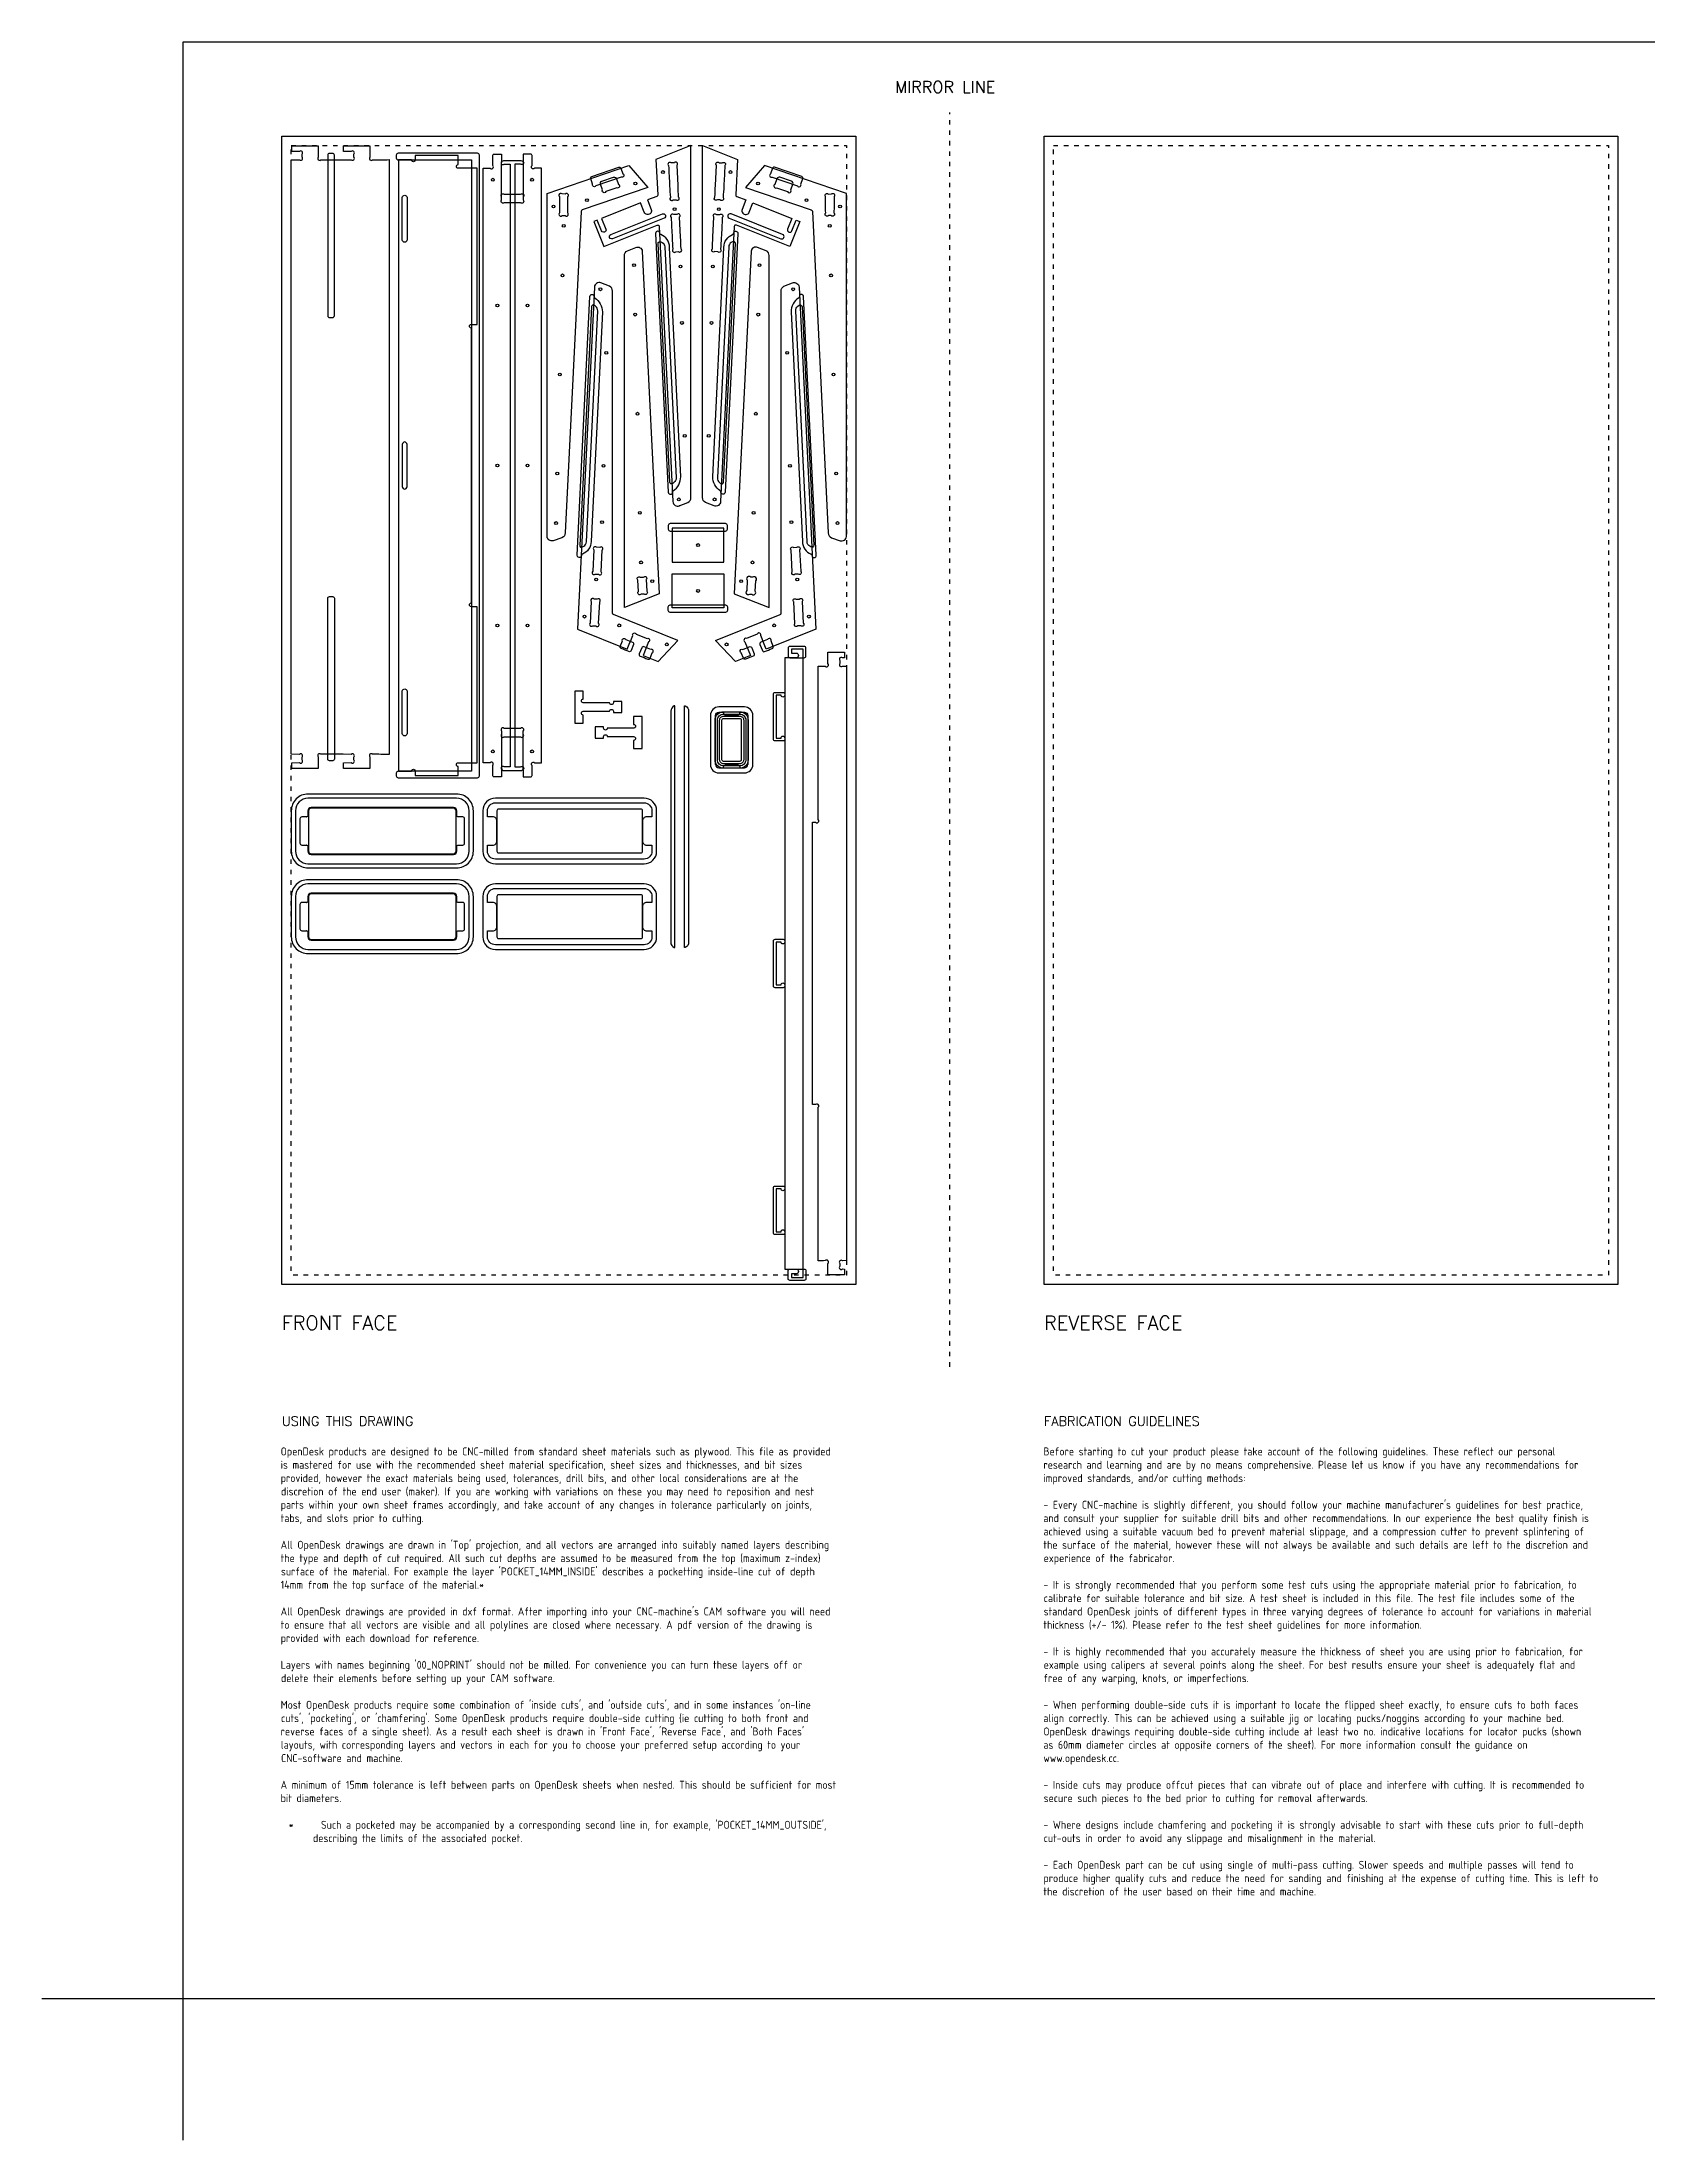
# Model space of a CAD drawing. Extents: x -300 to 5880, y -300 to 4158.
# Drawn here: x -300 to 3112, y -300 to 4158 of the extents above; entities that cross this region are included whole.
import ezdxf
from ezdxf.enums import TextEntityAlignment as Align

# ---------------------------------------------------------------- set-up
doc = ezdxf.new("R2010")
doc.units = 0
doc.linetypes.add('DGN_STYLE_5', pattern=[22.17944, 9.505474, -12.673965])
doc.layers.add('00-NOPRINT_TEXT', color=7, linetype='CONTINUOUS')
doc.layers.add('00_NOPRINT_TOLERANCE', color=7, linetype='DGN_STYLE_5')
doc.layers.add('BOARD_$TH-NOMINAL', color=3, linetype='CONTINUOUS', lineweight=30)
for name, color, linetype, true_color in [('TOP-CUT-INSIDE_18MM', 1, 'CONTINUOUS', 0xff1c00), ('TOP-CUT-OUTSIDE_18MM', 220, 'CONTINUOUS', 0xff00d1), ('TOP-HOLE-6MM-DIAM_14MM', 220, 'CONTINUOUS', 0xff00c7), ('TOP-POCKET-INSIDE_06MM', 6, 'CONTINUOUS', 0xff00e0), ('TOP-POCKET-INSIDE_08MM', 40, 'CONTINUOUS', 0xffac00), ('TOP-POCKET-INSIDE_09MM', 60, 'CONTINUOUS', 0xb0ff00), ('TOP-POCKET-INSIDE_10MM', 3, 'CONTINUOUS', 0x00ff09), ('TOP-POCKET-INSIDE_12MM', 140, 'CONTINUOUS', 0x00b1ff), ('TOP-POCKET-INSIDE_15MM', 220, 'CONTINUOUS', 0xff00c9), ('TOP-POCKET-OUTSIDE_06MM', 190, 'CONTINUOUS', 0x7900ff), ('TOP-POCKET-OUTSIDE_10MM', 70, 'CONTINUOUS', 0x9bff00), ('TOP-POCKET-OUTSIDE_12MM', 120, 'CONTINUOUS', 0x00ffa8), ('TOP-POCKET-OUTSIDE_15MM', 190, 'CONTINUOUS', 0x9000ff)]:
    doc.layers.add(name, color=color, linetype=linetype, true_color=true_color)
doc.styles.add('OD-ISOCP-17', font='isocp.shx', dxfattribs={"height": 17})
doc.styles.add('OD-SIMPLEX-20', font='simplex.shx', dxfattribs={"height": 20})
doc.styles.add('OD-SIMPLEX-25', font='simplex.shx', dxfattribs={"height": 25})
doc.styles.add('OD-SIMPLEX-30', font='simplex.shx', dxfattribs={"height": 30})

# ---------------------------------------------------------------- blocks, each defined once
blk = doc.blocks.new('*U0')
at = {"layer": '00-NOPRINT_TEXT', "style": 'OD-SIMPLEX-25'}
blk.add_text('MIRROR LINE', height=25, dxfattribs=at).set_placement((1513.3, 4049.9))

msp = doc.modelspace()

# ---------------------------------------------------------------- linework, layer by layer
at = {"layer": '00-NOPRINT_TEXT', "flags": 128}
msp.add_lwpolyline([(0, 4158), (5880, 4158), (5880, 0), (0, 0)], close=True, dxfattribs=at)
msp.add_lwpolyline([(0, -300), (0, 0), (-300, 0)], dxfattribs=at)
at = {"layer": '00_NOPRINT_TOLERANCE'}
msp.add_line((1630, 1343.2), (1630, 4008), dxfattribs=at)
at = {"layer": '00_NOPRINT_TOLERANCE', "flags": 128}
for points in [[(210, 3958), (1430, 3958), (1430, 1518), (210, 1518)], [(230, 3938), (1410, 3938), (1410, 1538), (230, 1538)], [(1830, 3958), (3050, 3958), (3050, 1518), (1830, 1518)], [(1850, 3938), (3030, 3938), (3030, 1538), (1850, 1538)]]:
    msp.add_lwpolyline(points, close=True, dxfattribs=at)
at = {"layer": 'BOARD_$TH-NOMINAL', "flags": 128}
for points in [[(210, 3958), (1430, 3958), (1430, 1518), (210, 1518)], [(1830, 3958), (3050, 3958), (3050, 1518), (1830, 1518)]]:
    msp.add_lwpolyline(points, close=True, dxfattribs=at)
at = {"layer": 'TOP-CUT-INSIDE_18MM', "linetype": 'Continuous'}
for points in [[(476, 3827.5), (476, 3737.5, -1), (466, 3737.5), (466, 3827.5, -1)], [(476, 3213), (476, 3303, 1), (466, 3303), (466, 3213, 1)], [(885.6, 3083.9), (878.9, 3084.2, 1), (873, 3078.8), (870.7, 3033.2, 1), (876.1, 3027.3), (882.8, 3026.9, 1), (888.7, 3032.3), (890.9, 3077.9, 1)], [(1298, 3083.9), (1304.7, 3084.2, -1), (1310.6, 3078.8), (1312.9, 3033.2, -1), (1307.5, 3027.3), (1300.8, 3026.9, -1), (1294.9, 3032.3), (1292.7, 3077.9, -1)], [(984.4, 3015.5), (985.6, 2990.8, -1), (980.3, 2984.9), (973.6, 2984.6, -1), (967.7, 2990), (966.5, 3014.6, -1), (971.8, 3020.5), (978.5, 3020.9, -1)], [(1216, 2991.4), (1217.1, 3013.2, 1), (1210.4, 3020.6), (1206.5, 3020.8, 1), (1199.1, 3014.1), (1198, 2992.3, 1), (1204.7, 2984.8), (1208.6, 2984.7, 1)], [(880.2, 2974), (873.5, 2974.3, 1), (867.6, 2969), (865.3, 2923.3, 1), (870.7, 2917.4), (877.4, 2917.1, 1), (883.3, 2922.4), (885.5, 2968.1, 1)], [(1303.4, 2974), (1310.1, 2974.3, -1), (1316, 2969), (1318.3, 2923.3, -1), (1312.9, 2917.4), (1306.2, 2917.1, -1), (1300.3, 2922.4), (1298.1, 2968.1, -1)], [(476, 2778.5), (476, 2688.5, -1), (466, 2688.5), (466, 2778.5, -1)]]:
    msp.add_lwpolyline(points, format="xyb", close=True, dxfattribs=at)
at = {"layer": 'TOP-CUT-INSIDE_18MM'}
for points in [[(594.5, 2511.5), (585.3, 2511.5, -0.414214), (581.8, 2515), (581.8, 2524.5, 0.414214), (574.8, 2531.5), (272.2, 2531.5, 0.414214), (265.2, 2524.5), (265.2, 2515, -0.414214), (261.7, 2511.5), (262, 2511.5), (252.5, 2511.5, 0.414214), (248.5, 2507.5), (248.5, 2455.5, 0.414214), (252.5, 2451.5), (262, 2451.5), (261.7, 2451.5, -0.414214), (265.2, 2448), (265.2, 2438.5, 0.414214), (272.2, 2431.5), (574.8, 2431.5, 0.414214), (581.8, 2438.5), (581.8, 2448, -0.414214), (585.3, 2451.5), (594.5, 2451.5, 0.414214), (598.5, 2455.5), (598.5, 2507.5, 0.414214)], [(594.5, 2329.5), (585.3, 2329.5, -0.414214), (581.8, 2333), (581.8, 2342.5, 0.414214), (574.8, 2349.5), (272.2, 2349.5, 0.414214), (265.2, 2342.5), (265.2, 2333, -0.414214), (261.7, 2329.5), (262, 2329.5), (252.5, 2329.5, 0.414214), (248.5, 2325.5), (248.5, 2273.5, 0.414214), (252.5, 2269.5), (262, 2269.5), (261.7, 2269.5, -0.414214), (265.2, 2266), (265.2, 2256.5, 0.414214), (272.2, 2249.5), (574.8, 2249.5, 0.414214), (581.8, 2256.5), (581.8, 2266, -0.414214), (585.3, 2269.5), (594.5, 2269.5, 0.414214), (598.5, 2273.5), (598.5, 2325.5, 0.414214)]]:
    msp.add_lwpolyline(points, format="xyb", close=True, dxfattribs=at)
for centre in [(1094.7, 3088.9), (1094.7, 2991.7)]:
    msp.add_circle(centre, 3.2, dxfattribs=at)
at = {"layer": 'TOP-CUT-OUTSIDE_18MM', "linetype": 'Continuous'}
for p, q in [((886.9, 2890.7), (886.9, 2890.7)), ((1296.7, 2890.7), (1296.7, 2890.7))]:
    msp.add_line(p, q, dxfattribs=at)
for points in [[(247.3, 3907.8, 1), (253, 3913.5), (253, 3919.5, 1), (247.3, 3925.2), (231, 3925.5), (231, 3937.5), (287.2, 3937.5), (287.3, 3913.2, 1), (292.9, 3907.5), (340, 3907.5), (357.3, 3907.8, 1), (363, 3913.5), (363, 3919.5, 1), (357.3, 3925.2), (341, 3925.5), (341, 3937.5), (397.3, 3937.5), (397.3, 3913.2, 1), (402.9, 3907.5, 0.002849), (438, 3907.9), (438, 2644.1, 0.002849), (402.9, 2644.5, 1), (397.3, 2638.8), (397.3, 2614.5), (341, 2614.5), (341, 2626.5), (357.3, 2626.8, 1), (363, 2632.5), (363, 2638.5, 1), (357.3, 2644.2), (340, 2644.5), (292.9, 2644.5, 1), (287.3, 2638.8), (287.2, 2614.5), (231, 2614.5), (231, 2626.5), (247.3, 2626.8, 1), (253, 2632.5), (253, 2638.5, 1), (247.3, 2644.2), (230, 2644.5), (230, 3907.5)], [(652.6, 3889.5, 1), (658.3, 3895.2), (658.3, 3916.5, -0.414214), (661.3, 3919.5), (677, 3919.5), (677, 3904.2, 1), (682.7, 3898.5), (695, 3898.5), (695, 2617.5), (682.7, 2617.5, 1), (677, 2611.8), (677, 2596.5), (661.3, 2596.5, -0.414214), (658.3, 2599.5), (658.3, 2620.8, 1), (652.6, 2626.5), (637.8, 2626.5), (637.8, 3889.5)], [(747.3, 3889.5, -1), (741.7, 3895.2), (741.7, 3916.5, 0.414214), (738.7, 3919.5), (722.9, 3919.5), (722.9, 3904.2, -1), (717.3, 3898.5), (705, 3898.5), (705, 2617.5), (717.3, 2617.5, -1), (722.9, 2611.8), (722.9, 2596.5), (738.7, 2596.5, 0.414214), (741.7, 2599.5), (741.7, 2620.8, -1), (747.3, 2626.5), (762.2, 2626.5), (762.2, 3889.5)], [(1401.7, 1568.2, 1), (1396, 1562.5), (1396, 1556.5, 1), (1401.7, 1550.8), (1406, 1550.5), (1406, 1538.5), (1370.8, 1538.5), (1370.7, 1562.8, 1), (1365.1, 1568.5, 0.006621), (1350, 1568.1), (1350, 1894.3, 1), (1344.3, 1900), (1338, 1900), (1338, 2500), (1344.3, 2500, 1), (1350, 2505.7), (1350, 2831.9, 0.006621), (1365.1, 2831.5, 1), (1370.7, 2837.2), (1370.8, 2861.5), (1406, 2861.5), (1406, 2849.5), (1401.7, 2849.2, 1), (1396, 2843.5), (1396, 2837.5, 1), (1401.7, 2831.8), (1410, 2831.5), (1410, 1568.5)]]:
    msp.add_lwpolyline(points, format="xyb", close=True, dxfattribs=at)
at = {"layer": 'TOP-CUT-OUTSIDE_18MM'}
for points in [[(1079.3, 3938), (1005.2, 3908.4), (1008.9, 3833.3, -0.320521), (1006.7, 3829.9), (987.4, 3822.2), (995.3, 3802.3, -1.000001), (980.2, 3796.3), (972.3, 3816.2), (889.6, 3783.2), (898.7, 3760.4, -1), (889.4, 3756.7), (880.3, 3779.5), (872.9, 3776.5), (894, 3723.6), (1007.4, 3768.8, -0.514553), (1012.2, 3765.7), (1041.2, 3181.3, 0.514543), (1054.9, 3172.5), (1054.8, 3172.5), (1073.1, 3179.7, 0.334209), (1079.3, 3190)], [(1104.3, 3938), (1178.4, 3908.4), (1174.7, 3833.3, 0.320521), (1176.9, 3829.9), (1196.2, 3822.2), (1188.3, 3802.3, 1.000001), (1203.4, 3796.3), (1211.3, 3816.2), (1294, 3783.2), (1284.9, 3760.4, 1), (1294.2, 3756.7), (1303.3, 3779.5), (1310.7, 3776.5), (1289.6, 3723.6), (1176.2, 3768.8, 0.514553), (1171.4, 3765.7), (1142.4, 3181.3, -0.514543), (1128.7, 3172.5), (1128.8, 3172.5), (1110.5, 3179.7, -0.334209), (1104.3, 3190)], [(612.8, 3550, -1), (612.8, 3558), (625, 3558), (625, 3889.5), (585, 3889.5, -1), (585, 3897.5), (585, 3916.5), (493.5, 3916.5), (493.5, 3907.5, -1), (485.5, 3907.5), (458, 3907.5), (458, 2608.5), (485.5, 2608.5, -1), (493.5, 2608.5), (493.5, 2599.5), (585, 2599.5), (585, 2618.5, -1), (585, 2626.5), (625, 2626.5), (625, 2958), (612.8, 2958, -1), (612.8, 2966)], [(773.6, 3835.9), (947.8, 3895.6), (987.9, 3848.9), (848.3, 3801, 0.306932), (846, 3797.9), (812.1, 3114.7, -0.334209), (805.4, 3104.7), (786.8, 3098.3, -0.485193), (773.6, 3106.9)], [(1410, 3835.9), (1235.8, 3895.6), (1195.7, 3848.9), (1335.3, 3801, -0.306932), (1337.6, 3797.9), (1371.5, 3114.7, 0.334209), (1378.3, 3104.7), (1396.8, 3098.3, 0.485193), (1410, 3106.9)], [(1012.3, 2985.6), (938.1, 2956), (938.1, 3017.6), (938.1, 3704, -0.334209), (944.3, 3714.3), (962.5, 3721.5, -0.485193), (976.1, 3713.7)], [(1171.3, 2985.6), (1245.5, 2956), (1245.5, 3017.6), (1245.5, 3704, 0.334209), (1239.3, 3714.3), (1221.1, 3721.5, 0.485193), (1207.5, 3713.7)], [(989.2, 2883.3), (977.7, 2854.5), (1009.5, 2841.8), (1051.8, 2886.5), (914.8, 2941.2, -0.306929), (912.6, 2944.4), (912.6, 3628.5, 0.334209), (906.3, 3638.8), (888.1, 3646), (888.1, 3646, 0.514543), (874.4, 3637.2), (838.4, 2910.1), (944.2, 2867.9, -0.004605), (955.8, 2896.6, -1), (963.1, 2899.8), (986.1, 2890.6, -1)], [(1194.4, 2883.3), (1205.9, 2854.5), (1174.1, 2841.8), (1131.8, 2886.5), (1268.8, 2941.2, 0.306929), (1271, 2944.4), (1271, 3628.5, -0.334209), (1277.3, 3638.8), (1295.5, 3646), (1295.5, 3646, -0.514543), (1309.2, 3637.2), (1345.2, 2910.1), (1239.4, 2867.9, 0.004605), (1227.8, 2896.6, 1), (1220.5, 2899.8), (1197.5, 2890.6, 1)], [(1279, 2245.5, -1), (1271, 2245.5), (1261, 2245.5), (1261, 2154.5), (1271, 2154.5, -1), (1279, 2154.5), (1279, 1721, -1), (1271, 1721), (1261, 1721), (1261, 1630), (1271, 1630, -1), (1279, 1630), (1279, 1550.5), (1303, 1550.5, -1), (1303, 1540.5), (1293, 1540.5), (1293, 1532.5), (1318, 1532.5), (1318, 2867.5), (1293, 2867.5), (1293, 2859.5), (1303, 2859.5, -1), (1303, 2849.5), (1279, 2849.5), (1279, 2770, -1), (1271, 2770), (1261, 2770), (1261, 2679), (1271, 2679, -1), (1279, 2679)], [(906.7, 2735.9, -1), (914.7, 2735.9), (914.7, 2732.9), (932.7, 2732.9), (932.7, 2756.9), (914.7, 2756.9), (914.7, 2753.9, -1), (906.7, 2753.9), (850.7, 2753.9, -1), (850.7, 2761.9), (850.7, 2778.9), (832.7, 2778.9), (832.7, 2710.9), (850.7, 2710.9), (850.7, 2727.9, -1), (850.7, 2735.9)], [(901.7, 2699.9, -1), (893.7, 2699.9), (893.7, 2702.9), (875.7, 2702.9), (875.7, 2678.9), (893.7, 2678.9), (893.7, 2681.9, -1), (901.7, 2681.9), (957.7, 2681.9, -1), (957.7, 2673.9), (957.7, 2656.9), (975.7, 2656.9), (975.7, 2724.9), (957.7, 2724.9), (957.7, 2707.9, -1), (957.7, 2699.9)], [(1036.6, 2736.2), (1036.6, 2244.9, 0.294716), (1043.7, 2233.9, 0.142895), (1045.6, 2233.7), (1045.6, 2747.4, 0.142895), (1043.7, 2747.1, 0.294716)], [(1074.6, 2736.2), (1074.6, 2244.9, -0.294716), (1067.5, 2233.9, -0.142895), (1065.6, 2233.7), (1065.6, 2747.4, -0.142895), (1067.5, 2747.1, -0.294716)], [(265.5, 2551, 0.414214), (239, 2524.5), (239, 2438.5, 0.414214), (265.5, 2412), (581.5, 2412, 0.414214), (608, 2438.5), (608, 2524.5, 0.414214), (581.5, 2551)], [(647, 2451.5), (658.5, 2451.5, 0.414214), (667, 2460), (667, 2503, 0.414214), (658.5, 2511.5), (647, 2511.5), (647, 2524.5, -0.414214), (663.8, 2541.3), (979.8, 2541.3, -0.414214), (996.6, 2524.5), (996.6, 2511.5), (985.1, 2511.5, 0.414214), (976.6, 2503), (976.6, 2460, 0.414214), (985.1, 2451.5), (996.6, 2451.5), (996.6, 2438.5, -0.414214), (979.8, 2421.7), (663.8, 2421.7, -0.414214), (647, 2438.5)], [(265.5, 2369, 0.414214), (239, 2342.5), (239, 2256.5, 0.414214), (265.5, 2230), (581.5, 2230, 0.414214), (608, 2256.5), (608, 2342.5, 0.414214), (581.5, 2369)], [(647, 2269.5), (658.5, 2269.5, 0.414214), (667, 2278), (667, 2321, 0.414214), (658.5, 2329.5), (647, 2329.5), (647, 2342.5, -0.414214), (663.8, 2359.3), (979.8, 2359.3, -0.414214), (996.6, 2342.5), (996.6, 2329.5), (985.1, 2329.5, 0.414214), (976.6, 2321), (976.6, 2278, 0.414214), (985.1, 2269.5), (996.6, 2269.5), (996.6, 2256.5, -0.414214), (979.8, 2239.7), (663.8, 2239.7, -0.414214), (647, 2256.5)]]:
    msp.add_lwpolyline(points, format="xyb", close=True, dxfattribs=at)
for points in [[(1039.7, 3052.8), (1149.7, 3052.8), (1149.7, 3125), (1039.7, 3124.9)], [(1039.7, 3027.8), (1149.7, 3027.8), (1149.7, 2955.6), (1039.7, 2955.6)]]:
    msp.add_lwpolyline(points, close=True, dxfattribs=at)
for points in [[(1131.9, 2622.8), (1131.9, 2727, -0.414214), (1138.9, 2734), (1146.9, 2734, -0.414214), (1148.9, 2732), (1148.9, 2732.1, 0.415254), (1152.9, 2728.1), (1179.1, 2728.1, 0.415254), (1183.1, 2732.1), (1183.1, 2732, -0.414214), (1185.1, 2734), (1193.1, 2734, -0.414214), (1200.1, 2727), (1200.1, 2622.8)], [(1131.9, 2622.8, 0.414214), (1138.9, 2615.8), (1146.9, 2615.8, 0.414214), (1148.9, 2617.8), (1148.9, 2617.8, -0.415254), (1152.9, 2621.8), (1179.1, 2621.8, -0.415254), (1183.1, 2617.8), (1183.1, 2617.8, 0.414214), (1185.1, 2615.8), (1193.1, 2615.8, 0.414214), (1200.1, 2622.8)]]:
    msp.add_lwpolyline(points, format="xyb", dxfattribs=at)
at = {"layer": 'TOP-HOLE-6MM-DIAM_14MM', "linetype": 'Continuous'}
for centre in [(1020.1, 3881.6), (1163.5, 3881.6), (658.3, 3865.4), (741.7, 3865.4), (961.4, 3857.3), (1222.2, 3857.3), (787.2, 3808.4), (858.4, 3822), (1044.8, 3802.6), (1138.8, 3802.6), (1325.2, 3822), (1396.4, 3808.4), (809.1, 3767.3), (1374.5, 3767.3), (806.3, 3662.1), (958.5, 3683.9), (1057.4, 3680.9), (1126.2, 3680.9), (1225.1, 3683.9), (1377.3, 3662.1), (887, 3632.4), (1296.6, 3632.4), (668, 3597.9), (732, 3597.9), (961, 3578.6), (1222.6, 3578.6), (1060.4, 3560.9), (1123.2, 3560.9), (899.6, 3497.5), (1284, 3497.5), (800.9, 3451.6), (1382.7, 3451.6), (966, 3368.1), (1217.6, 3368.1), (1066.3, 3321), (1117.3, 3321), (668, 3258), (732, 3258), (893.6, 3257.5), (1290, 3257.5), (795.4, 3241), (1388.2, 3241), (1053.8, 3186.1), (1129.8, 3186.1), (792.7, 3135.8), (890.6, 3137.6), (970.9, 3157.5), (1212.7, 3157.5), (1293, 3137.6), (1390.9, 3135.8), (973.4, 3052.3), (1210.2, 3052.3), (878.1, 3015.9), (997.3, 3012.4), (1186.3, 3012.4), (1305.5, 3015.9), (668, 2918.1), (732, 2918.1), (853.3, 2936.9), (927.2, 2918.4), (1256.4, 2918.4), (1330.3, 2936.9), (1028.3, 2878), (1155.3, 2878), (658.3, 2650.6), (658.3, 2650.6), (741.7, 2650.6), (741.7, 2650.6)]:
    msp.add_circle(centre, 3, dxfattribs=at)
at = {"layer": 'TOP-POCKET-INSIDE_06MM'}
for points in [[(1031.4, 3201.2, 1), (1040.4, 3201.7), (1040.5, 3202.7), (1040.9, 3203.7), (1041.7, 3204.5), (1042.5, 3205.1), (1045.6, 3207.3), (1048.6, 3210), (1051.3, 3213.3), (1053.6, 3217), (1055.5, 3221.1), (1056.8, 3225.3), (1057.6, 3229.6), (1057.9, 3233.7), (1034, 3721.6), (1033.6, 3726), (1032.6, 3730.3), (1031, 3734.5), (1028.8, 3738.4), (1026, 3741.9), (1022.8, 3744.8), (1019.3, 3747), (1015.7, 3748.6), (1015.8, 3748.6), (1014.9, 3749), (1014.1, 3749.8), (1013.6, 3750.7), (1013.4, 3751.7, 1), (1004.4, 3751.3)], [(1152.2, 3201.2, -1), (1143.2, 3201.7), (1143.1, 3202.7), (1142.7, 3203.7), (1141.9, 3204.5), (1141.1, 3205.1), (1138, 3207.3), (1135, 3210), (1132.3, 3213.3), (1130, 3217), (1128.1, 3221.1), (1126.8, 3225.3), (1126, 3229.6), (1125.7, 3233.7), (1149.6, 3721.6), (1150, 3726), (1151, 3730.3), (1152.6, 3734.5), (1154.8, 3738.4), (1157.6, 3741.9), (1160.8, 3744.8), (1164.3, 3747), (1167.9, 3748.6), (1167.8, 3748.6), (1168.7, 3749), (1169.5, 3749.8), (1170, 3750.7), (1170.2, 3751.7, -1), (1179.2, 3751.3)], [(864.7, 3617.2, -1), (873.7, 3616.8), (873.8, 3615.8), (874.2, 3614.8), (874.9, 3614), (875.8, 3613.4), (878.9, 3611.2), (881.9, 3608.5), (884.6, 3605.2), (886.9, 3601.4), (888.7, 3597.4), (890.1, 3593.2), (890.9, 3588.9), (891.2, 3584.8), (867.2, 3096.9), (866.9, 3092.5), (865.9, 3088.2), (864.3, 3084), (862.1, 3080), (859.3, 3076.6), (856.1, 3073.7), (852.6, 3071.5), (848.9, 3069.8), (849.1, 3069.9), (848.2, 3069.5), (847.4, 3068.7), (846.9, 3067.8), (846.7, 3066.7, -1), (837.7, 3067.2)], [(1318.9, 3617.2, 1), (1309.9, 3616.8), (1309.8, 3615.8), (1309.4, 3614.8), (1308.7, 3614), (1307.8, 3613.4), (1304.7, 3611.2), (1301.7, 3608.5), (1299, 3605.2), (1296.7, 3601.4), (1294.9, 3597.4), (1293.5, 3593.2), (1292.7, 3588.9), (1292.4, 3584.8), (1316.4, 3096.9), (1316.7, 3092.5), (1317.7, 3088.2), (1319.3, 3084), (1321.5, 3080), (1324.3, 3076.6), (1327.5, 3073.7), (1331, 3071.5), (1334.7, 3069.8), (1334.5, 3069.9), (1335.4, 3069.5), (1336.2, 3068.7), (1336.7, 3067.8), (1336.9, 3066.7, 1), (1345.9, 3067.2)], [(265.5, 2560, 0.414214), (230, 2524.5), (230, 2438.5, 0.414214), (265.5, 2403), (581.5, 2403, 0.414214), (617, 2438.5), (617, 2524.5, 0.414214), (581.5, 2560)], [(265.5, 2378, 0.414214), (230, 2342.5), (230, 2256.5, 0.414214), (265.5, 2221), (581.5, 2221, 0.414214), (617, 2256.5), (617, 2342.5, 0.414214), (581.5, 2378)]]:
    msp.add_lwpolyline(points, format="xyb", close=True, dxfattribs=at)
at = {"layer": 'TOP-POCKET-INSIDE_08MM', "linetype": 'Continuous'}
msp.add_lwpolyline([(630, 2598.5), (630, 3917.5, 0.414214), (626, 3921.5), (457, 3921.5, 0.414214), (453, 3917.5), (453, 3911.5, 0.414214), (457, 3907.5), (612.8, 3907.5), (612.8, 2608.5), (457, 2608.5, 0.414214), (453, 2604.5), (453, 2598.5, 0.414214), (457, 2594.5), (626, 2594.5, 0.414214)], format="xyb", close=True, dxfattribs=at)
at = {"layer": 'TOP-POCKET-INSIDE_08MM'}
for points in [[(1324, 2853), (1324, 2870, 0.414214), (1320.5, 2873.5), (1289.7, 2873.5, 0.414214), (1286.2, 2870), (1286.2, 2853, 0.414214), (1289.7, 2849.5), (1320.5, 2849.5, 0.414214)], [(1258.5, 2776), (1275.5, 2776, -0.414214), (1279, 2772.5), (1279, 2676.5, -0.414214), (1275.5, 2673), (1258.5, 2673, -0.414214), (1255, 2676.5), (1255, 2772.5, -0.414214)], [(1258.5, 2251.5), (1275.5, 2251.5, -0.414214), (1279, 2248), (1279, 2152, -0.414214), (1275.5, 2148.5), (1258.5, 2148.5, -0.414214), (1255, 2152), (1255, 2248, -0.414214)], [(1258.5, 1727), (1275.5, 1727, -0.414214), (1279, 1723.5), (1279, 1627.5, -0.414214), (1275.5, 1624), (1258.5, 1624, -0.414214), (1255, 1627.5), (1255, 1723.5, -0.414214)], [(1324, 1547), (1324, 1530, -0.414214), (1320.5, 1526.5), (1289.7, 1526.5, -0.414214), (1286.2, 1530), (1286.2, 1547, -0.414214), (1289.7, 1550.5), (1320.5, 1550.5, -0.414214)]]:
    msp.add_lwpolyline(points, format="xyb", close=True, dxfattribs=at)
at = {"layer": 'TOP-POCKET-INSIDE_09MM', "linetype": 'Continuous'}
msp.add_line((868.6, 3856.9), (868.6, 3856.8), dxfattribs=at)
for points in [[(677, 3822.2), (677, 3901.1, -0.414214), (682, 3906.1), (718, 3906.1, -0.414214), (723, 3901.1), (723, 3822.2, -1), (717.3, 3816.5), (682.6, 3816.5, -1)], [(930.8, 3889.7), (934.7, 3878, -1), (931.2, 3870.8), (877.6, 3852.5, -1), (870.4, 3856), (866.4, 3867.7, -0.414214), (868.6, 3872.1), (926.3, 3891.9, -0.414214)], [(1252.9, 3889.7), (1248.9, 3878, 1), (1252.4, 3870.8), (1306, 3852.5, 1), (1313.2, 3856), (1317.2, 3867.7, 0.414214), (1315, 3872.1), (1257.3, 3891.9, 0.414214)], [(912.9, 3739.7, -1), (909.2, 3749), (1018.9, 3792.7, -1), (1022.6, 3783.5)], [(1270.7, 3739.7, 1), (1274.4, 3749), (1164.7, 3792.7, 1), (1161, 3783.5)], [(677, 2693.8), (677, 2614.9, 0.414214), (682, 2609.9), (718, 2609.9, 0.414214), (723, 2614.9), (723, 2693.8, 1), (717.3, 2699.5), (682.6, 2699.5, 1)]]:
    msp.add_lwpolyline(points, format="xyb", close=True, dxfattribs=at)
at = {"layer": 'TOP-POCKET-INSIDE_09MM'}
for points in [[(1034.6, 3222.9), (1009.7, 3730, -0.605919), (1015.8, 3733.6), (1018.3, 3732.1, -0.245393), (1023.9, 3722.5), (1048, 3231.8, -0.245393), (1043.4, 3221.7), (1041, 3219.9, -0.605919)], [(1149, 3222.9), (1173.9, 3730, 0.605919), (1167.8, 3733.6), (1165.3, 3732.1, 0.245393), (1159.7, 3722.5), (1135.6, 3231.8, 0.245393), (1140.2, 3221.7), (1142.6, 3219.9, 0.605919)], [(867.9, 3595.6), (843, 3088.4, 0.605919), (849.1, 3084.9), (851.6, 3086.4, 0.245393), (857.2, 3096), (881.3, 3586.7, 0.245393), (876.6, 3596.8), (874.3, 3598.5, 0.605919)], [(1315.7, 3595.6), (1340.6, 3088.4, -0.605919), (1334.5, 3084.9), (1332, 3086.4, -0.245393), (1326.4, 3096), (1302.3, 3586.7, -0.245393), (1307, 3596.8), (1309.3, 3598.5, -0.605919)], [(1035.3, 3134.5, 0.414214), (1031.3, 3130.5), (1031.3, 3122.8, 0.414214), (1035.3, 3118.8), (1153, 3118.8, 0.414214), (1157, 3122.8), (1157, 3130.5, 0.414214), (1153, 3134.5)], [(1035.3, 2946, -0.414214), (1031.3, 2950), (1031.3, 2957.7, -0.414214), (1035.3, 2961.7), (1153, 2961.7, -0.414214), (1157, 2957.7), (1157, 2950, -0.414214), (1153, 2946)], [(931.3, 2869.2, -0.414214), (929.3, 2873.8), (933.9, 2885.2, -1), (941.3, 2888.4), (955.2, 2882.9, -0.414222), (957.4, 2877.7), (952.2, 2864.7, -0.414215), (947.7, 2862.7, 0.000181)], [(988, 2846.6, 0.414214), (992.5, 2848.6), (997.1, 2860, 1), (993.9, 2867.4), (980, 2872.9, 0.414222), (974.8, 2870.7), (969.6, 2857.7, 0.414215), (971.6, 2853.2, -0.000181)], [(1195.6, 2846.6, -0.414214), (1191.1, 2848.6), (1186.5, 2860, -1), (1189.7, 2867.4), (1203.6, 2872.9, -0.414222), (1208.8, 2870.7), (1214, 2857.7, -0.414215), (1212, 2853.2, 0.000181)], [(1252.3, 2869.2, 0.414214), (1254.3, 2873.8), (1249.7, 2885.2, 1), (1242.3, 2888.4), (1228.4, 2882.9, 0.414222), (1226.2, 2877.7), (1231.4, 2864.7, 0.414215), (1235.9, 2862.7, -0.000181)]]:
    msp.add_lwpolyline(points, format="xyb", close=True, dxfattribs=at)
at = {"layer": 'TOP-POCKET-INSIDE_10MM'}
msp.add_lwpolyline([(1148.9, 2614.8, -0.414214), (1130.9, 2632.8), (1130.9, 2717, -0.414214), (1148.9, 2735), (1183.1, 2735, -0.414214), (1201.1, 2717), (1201.1, 2632.8, -0.414214), (1183.1, 2614.8)], format="xyb", close=True, dxfattribs=at)
at = {"layer": 'TOP-POCKET-INSIDE_12MM', "linetype": 'Continuous'}
for points in [[(321.5, 3576.5), (321.5, 3917.3, 0.414214), (317.5, 3921.3), (311.5, 3921.3, 0.414214), (307.5, 3917.3), (307.5, 3576.5, 0.414214), (311.5, 3572.5), (317.5, 3572.5, 0.414214)], [(1053.2, 3828.4, -0.008378), (1052.2, 3852.8), (1050.1, 3896, 1), (1044.2, 3901.4), (1037.4, 3901.1, 1), (1032, 3895.2, 0.002096), (1034.2, 3851.9, 0.008062), (1035.7, 3827.6, 1), (1041.7, 3822.2), (1047.8, 3822.5, 1)], [(1130.4, 3828.4, 0.008378), (1131.4, 3852.8), (1133.5, 3896, -1), (1139.4, 3901.4), (1146.2, 3901.1, -1), (1151.6, 3895.2, -0.002096), (1149.4, 3851.9, -0.008062), (1147.9, 3827.6, -1), (1141.9, 3822.2), (1135.8, 3822.5, -1)], [(717.3, 3816.5), (682.6, 3816.5, -1), (677, 3822.2), (677, 3828.8, -1), (682.6, 3834.5), (717.3, 3834.5, -1), (723, 3828.8), (723, 3822.2, -1)], [(805.8, 3789), (812, 3789, 1), (817.7, 3794.6, 0.005869), (817.9, 3829.3, 1), (812.3, 3834.9), (805.6, 3835, 1), (799.9, 3829.3, 0.005816), (800.1, 3794.6, 1)], [(1377.8, 3789), (1371.6, 3789, -1), (1365.9, 3794.6, -0.005869), (1365.7, 3829.3, -1), (1371.3, 3834.9), (1378, 3835, -1), (1383.7, 3829.3, -0.005816), (1383.5, 3794.6, -1)], [(1058.6, 3718.6, -0.008378), (1057.6, 3742.9), (1055.5, 3786.2, 1), (1049.6, 3791.5), (1042.8, 3791.2, 1), (1037.4, 3785.3, 0.002096), (1039.6, 3742, 0.008062), (1041.1, 3717.7, 1), (1047.1, 3712.3), (1053.2, 3712.6, 1)], [(1125, 3718.6, 0.008378), (1126, 3742.9), (1128.1, 3786.2, -1), (1134, 3791.5), (1140.8, 3791.2, -1), (1146.2, 3785.3, -0.002096), (1144, 3742, -0.008062), (1142.5, 3717.7, -1), (1136.5, 3712.3), (1130.4, 3712.6, -1)], [(318, 2979.5, -0.414214), (321.5, 2976), (321.5, 2634.2, -0.414214), (318, 2630.7), (311, 2630.7, -0.414214), (307.5, 2634.2), (307.5, 2976, -0.414214), (311, 2979.5)], [(717.3, 2699.5), (682.6, 2699.5, 1), (677, 2693.8), (677, 2687.2, 1), (682.6, 2681.5), (717.3, 2681.5, 1), (723, 2687.2), (723, 2693.8, 1)]]:
    msp.add_lwpolyline(points, format="xyb", close=True, dxfattribs=at)
for points in [[(891.5, 3843.5), (887.3, 3855.8, -0.414214), (890.4, 3862.2), (915, 3870.6, -0.414214), (921.3, 3867.5), (925.6, 3855.2, -1), (922.1, 3848), (898.7, 3840, -1), (891.5, 3843.5)], [(1292.1, 3843.5), (1296.3, 3855.8, 0.414214), (1293.2, 3862.2), (1268.6, 3870.6, 0.414214), (1262.3, 3867.5), (1258, 3855.2, 1), (1261.5, 3848), (1284.9, 3840, 1), (1292.1, 3843.5)]]:
    msp.add_lwpolyline(points, format="xyb", dxfattribs=at)
at = {"layer": 'TOP-POCKET-INSIDE_12MM'}
for points in [[(663.8, 2551.3, 0.414214), (637, 2524.5), (637, 2438.5, 0.414214), (663.8, 2411.7), (979.8, 2411.7, 0.414214), (1006.6, 2438.5), (1006.6, 2524.5, 0.414214), (979.8, 2551.3)], [(663.8, 2369.3, 0.414214), (637, 2342.5), (637, 2256.5, 0.414214), (663.8, 2229.7), (979.8, 2229.7, 0.414214), (1006.6, 2256.5), (1006.6, 2342.5, 0.414214), (979.8, 2369.3)]]:
    msp.add_lwpolyline(points, format="xyb", close=True, dxfattribs=at)
at = {"layer": 'TOP-POCKET-INSIDE_15MM'}
for points in [[(1193.1, 2745), (1138.9, 2745, 0.414214), (1120.9, 2727), (1120.9, 2622.8, 0.414214), (1138.9, 2604.8), (1193.1, 2604.8, 0.414214), (1211.1, 2622.8), (1211.1, 2727, 0.414214)], [(1148.9, 2624.3, -0.414214), (1140.4, 2632.8), (1140.4, 2717, -0.414214), (1148.9, 2725.5), (1183.1, 2725.5, -0.414214), (1191.6, 2717), (1191.6, 2632.8, -0.414214), (1183.1, 2624.3)]]:
    msp.add_lwpolyline(points, format="xyb", close=True, dxfattribs=at)
at = {"layer": 'TOP-POCKET-OUTSIDE_06MM'}
for points in [[(272.2, 2530, 0.414214), (266.7, 2524.5), (266.7, 2438.5, 0.414214), (272.2, 2433), (574.8, 2433, 0.414214), (580.3, 2438.5), (580.3, 2524.5, 0.414214), (574.8, 2530)], [(272.2, 2348, 0.414214), (266.7, 2342.5), (266.7, 2256.5, 0.414214), (272.2, 2251), (574.8, 2251, 0.414214), (580.3, 2256.5), (580.3, 2342.5, 0.414214), (574.8, 2348)]]:
    msp.add_lwpolyline(points, format="xyb", close=True, dxfattribs=at)
at = {"layer": 'TOP-POCKET-OUTSIDE_10MM'}
msp.add_lwpolyline([(1148.9, 2629.3, -0.414214), (1145.4, 2632.8), (1145.4, 2717, -0.414214), (1148.9, 2720.5), (1183.1, 2720.5, -0.414214), (1186.6, 2717), (1186.6, 2632.8, -0.414214), (1183.1, 2629.3)], format="xyb", close=True, dxfattribs=at)
at = {"layer": 'TOP-POCKET-OUTSIDE_12MM'}
for points in [[(670.5, 2528, 0.414214), (667, 2524.5), (667, 2438.5, 0.414214), (670.5, 2435), (973.1, 2435, 0.414214), (976.6, 2438.5), (976.6, 2524.5, 0.414214), (973.1, 2528)], [(670.5, 2346, 0.414214), (667, 2342.5), (667, 2256.5, 0.414214), (670.5, 2253), (973.1, 2253, 0.414214), (976.6, 2256.5), (976.6, 2342.5, 0.414214), (973.1, 2346)]]:
    msp.add_lwpolyline(points, format="xyb", close=True, dxfattribs=at)
at = {"layer": 'TOP-POCKET-OUTSIDE_15MM'}
msp.add_lwpolyline([(1148.9, 2619.8, -0.414214), (1135.9, 2632.8), (1135.9, 2717, -0.414214), (1148.9, 2730), (1183.1, 2730, -0.414214), (1196.1, 2717), (1196.1, 2632.8, -0.414214), (1183.1, 2619.8)], format="xyb", close=True, dxfattribs=at)

# ---------------------------------------------------------------- block references
at = {"layer": '00-NOPRINT_TEXT'}
msp.add_blockref('*U0', (0, 0), dxfattribs=at)

# ---------------------------------------------------------------- texts
at = {"layer": '00-NOPRINT_TEXT', "color": 7}
for s, height, style, p in [('FRONT FACE', 30, 'OD-SIMPLEX-30', (210, 1451.3)), ('REVERSE FACE', 30, 'OD-SIMPLEX-30', (1830, 1451.3)), ('USING THIS DRAWING', 20, 'OD-SIMPLEX-20', (210, 1237.4)), ('FABRICATION GUIDELINES', 20, 'OD-SIMPLEX-20', (1830, 1237.4))]:
    msp.add_text(s, height=height, rotation=360, dxfattribs=dict(at, style=style)).set_placement(p, align=Align.TOP_LEFT)
at = {"layer": '00-NOPRINT_TEXT', "color": 7, "style": 'OD-ISOCP-17'}
for s, p in [('OpenDesk products are designed to be CNC-milled from standard sheet materials such as plywood. This file as provided', (207.4, 1154.7)), ('Before starting to cut your product please take account of the following guidelines. These reflect our personal', (1828.7, 1154.7)), ('is mastered for use with the recommended sheet material specification, sheet sizes and thicknesses, and bit sizes', (207.4, 1126.3)), ('provided, however the exact materials being used, tolerances, drill bits, and other local considerations are at the', (207.4, 1098)), ('research and learning and are by no means comprehensive. Please let us know if you have any recommendations for', (1828.7, 1126.3)), ('improved standards, and/or cutting methods:', (1828.7, 1098)), ('discretion of the end user (maker). If you are working with variations on these you may need to reposition and nest', (208.1, 1069.7)), ('tabs, and slots prior to cutting.', (207.4, 1013)), ('parts within your own sheet frames accordingly, and take account of any changes in tolerance particularly on joints,', (207.4, 1041.3)), ("- Every CNC-machine is slightly different, you should follow your machine manufacturer's guidelines for best practice,", (1828.7, 1041.3)), ('and consult your supplier for suitable drill bits and other recommendations. In our experience the best quality finish is', (1828.7, 1013)), ('achieved using a suitable vacuum bed to prevent material slippage, and a compression cutter to prevent splintering of', (1828.7, 984.7)), ('the type and depth of cut required. All such cut depths are assumed to be measured from the top (maximum z-index)', (207.4, 928)), ("All OpenDesk drawings are drawn in 'Top' projection, and all vectors are arranged into suitably named layers describing", (207.4, 956.3)), ('the surface of the material, however these will not always be available and such details are left to the discretion and', (1828.7, 956.3)), ('experience of the fabricator.', (1829.2, 928)), ("surface of the material. For example the layer 'POCKET_14MM_INSIDE' describes a pocketting inside-line cut of depth", (208, 899.7)), ('14mm from the top surface of the material.*', (207.4, 871.3)), ('- It is strongly recommended that you perform some test cuts using the appropriate material prior to fabrication, to', (1828.7, 871.3)), ('calibrate for suitable tolerance and bit size. A test sheet is included in this file. The test file includes some of the', (1829.3, 843)), ('to ensure that all vectors are visible and all polylines are closed where necessary. A pdf version of the drawing is', (207.4, 786.3)), ("All OpenDesk drawings are provided in dxf format. After importing into your CNC-machine's CAM software you will need", (207.4, 814.7)), ('thickness (+/- 1%%%). Please refer to the test sheet guidelines for more information.', (1828.7, 786.3)), ('standard OpenDesk joints of different types in three varying degrees of tolerance to account for variations in material', (1829.2, 814.7)), ('provided with each download for reference.', (207.4, 758)), ("Layers with names beginning '00_NOPRINT' should not be milled. For convenience you can turn these layers off or", (207.4, 701.3)), ('- It is highly recommended that you accurately measure the thickness of sheet you are using prior to fabrication, for', (1828.7, 729.7)), ('example using calipers at several points along the sheet. For best results ensure your sheet is adequately flat and', (1829.2, 701.3)), ('delete their elements before setting up your CAM software.', (208.1, 673)), ('free of any warping, knots, or imperfections.', (1828.7, 673)), ("Most OpenDesk products require some combination of 'inside cuts', and 'outside cuts', and in some instances 'on-line", (207.4, 616.3)), ('- When performing double-side cuts it is important to locate the flipped sheet exactly, to ensure cuts to both faces', (1828.7, 616.3)), ("reverse faces of a single sheet). As a result each sheet is drawn in 'Front Face', 'Reverse Face', and 'Both Faces'", (207.4, 559.7)), ("cuts', 'pocketing', or 'chamfering'. Some OpenDesk products require double-side cutting (ie cutting to both front and", (208.1, 588)), ('align correctly. This can be achieved using a suitable jig or locating pucks/noggins according to your machine bed.', (1828.7, 588)), ('layouts, with corresponding layers and vectors in each for you to choose your preferred setup according to your', (207.8, 531.3)), ('as 60mm diameter circles at opposite corners of the sheet). For more information consult the guidance on', (1828.7, 531.3)), ('OpenDesk drawings requiring double-side cutting include at least two no. indicative locations for locator pucks (shown', (1828.7, 559.7)), ('CNC-software and machine.', (208.2, 503)), ('www.opendesk.cc.', (1828.7, 503)), ('A minimum of 15mm tolerance is left between parts on OpenDesk sheets when nested. This should be sufficient for most', (207.4, 446.3)), ('- Inside cuts may produce offcut pieces that can vibrate out of place and interfere with cutting. It is recommended to', (1828.7, 446.3)), ('bit diameters.', (207.4, 418)), ('secure such pieces to the bed prior to cutting for removal afterwards.', (1829.2, 418)), ("*      Such a pocketed may be accompanied by a corresponding second line in, for example, 'POCKET_14MM_OUTSIDE',", (224.4, 361.3)), ('- Where designs include chamfering and pocketing it is strongly advisable to start with these cuts prior to full-depth', (1828.7, 361.3)), ('describing the limits of the associated pocket.', (276.1, 333)), ('cut-outs in order to avoid any slippage and misalignment in the material.', (1829.3, 333)), ('- Each OpenDesk part can be cut using single of multi-pass cutting. Slower speeds and multiple passes will tend to', (1828.7, 276.3)), ('the discretion of the user based on their time and machine.', (1828.7, 219.7)), ('produce higher quality cuts and reduce the need for sanding and finishing at the expense of cutting time. This is left to', (1828.7, 248))]:
    msp.add_text(s, height=17, rotation=360, dxfattribs=at).set_placement(p)

doc.saveas('drawing.dxf')
